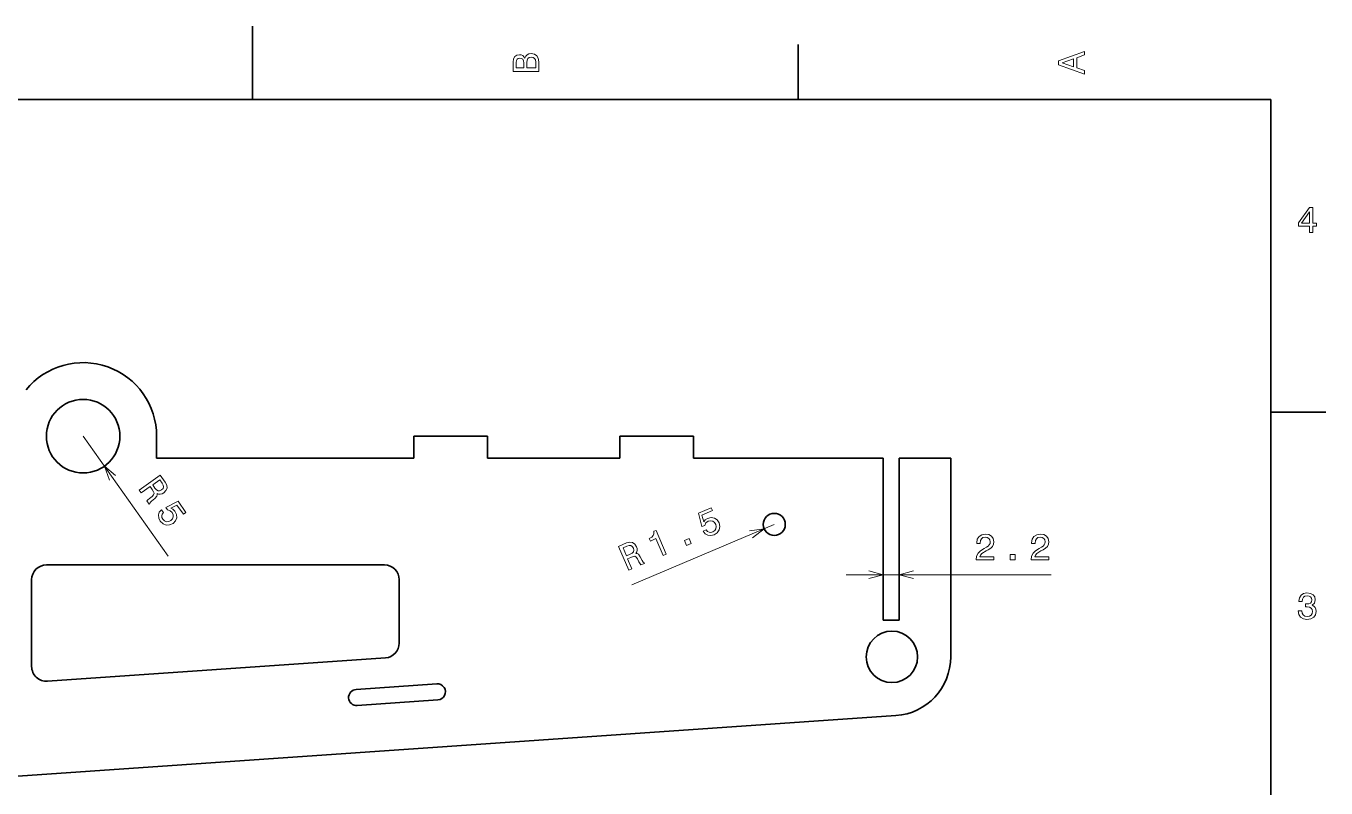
# Model space of a CAD drawing. Extents: x 0 to 297, y 0 to 210.
# Drawn here: x 117.7 to 294.5, y 106.4 to 210 of the extents above; entities that cross this region are included whole.
import ezdxf

# ---------------------------------------------------------------- set-up
doc = ezdxf.new("R2010")
doc.units = 0

msp = doc.modelspace()

# ---------------------------------------------------------------- linework, layer by layer
at = {"color": 7, "lineweight": 35, "ltscale": 0.25}
for p, q in [((148.5, 200), (148.5, 210)), ((170.456665, 154.241898), (180.456665, 154.241898)), ((198.456665, 154.241898), (208.456665, 154.241898))]:
    msp.add_line(p, q, dxfattribs=at)
at = {"color": 7, "lineweight": 35, "ltscale": 0.1875}
for p, q in [((222.699997, 200), (222.699997, 207.5)), ((287, 157.5), (294.5, 157.5))]:
    msp.add_line(p, q, dxfattribs=at)
at = {"color": 7, "lineweight": 35}
for p, q in [((287, 200), (10, 200)), ((287, 10), (287, 200)), ((135.456665, 151.241898), (170.456665, 151.241898)), ((208.456665, 151.241898), (234.256668, 151.241898)), ((234.256668, 129.241898), (234.256668, 151.241898)), ((236.456665, 151.241898), (236.456665, 129.241898)), ((243.456665, 124.241898), (243.456665, 151.241898)), ((166.456665, 136.741898), (120.456665, 136.741898)), ((120.594269, 120.94104), (166.594269, 124.113457)), ((113.880951, 107.838364), (236.00708, 116.260857))]:
    msp.add_line(p, q, dxfattribs=at)
at = {"color": 7, "lineweight": 13}
for p, q in [((125.456665, 154.241898), (137.009125, 137.915817)), ((219.456665, 142.241898), (200.07338, 134.047867)), ((229.256668, 135.415283), (257.13147, 135.415283))]:
    msp.add_line(p, q, dxfattribs=at)
at = {"color": 7, "lineweight": 35, "ltscale": 0.075}
for p, q in [((135.456665, 151.241898), (135.456665, 154.241898)), ((170.456665, 151.241898), (170.456665, 154.241898)), ((180.456665, 154.241898), (180.456665, 151.241898)), ((198.456665, 151.241898), (198.456665, 154.241898)), ((208.456665, 154.241898), (208.456665, 151.241898))]:
    msp.add_line(p, q, dxfattribs=at)
at = {"color": 7, "lineweight": 35, "ltscale": 0.45}
msp.add_line((180.456665, 151.241898), (198.456665, 151.241898), dxfattribs=at)
at = {"color": 7, "lineweight": 35, "ltscale": 0.175}
msp.add_line((236.456665, 151.241898), (243.456665, 151.241898), dxfattribs=at)
at = {"color": 7, "lineweight": 35, "ltscale": 0.29514}
msp.add_line((118.456665, 134.741898), (118.456665, 122.936302), dxfattribs=at)
at = {"color": 7, "lineweight": 35, "ltscale": 0.215829}
msp.add_line((168.456665, 126.108719), (168.456665, 134.741898), dxfattribs=at)
at = {"color": 7, "lineweight": 35, "ltscale": 0.055}
msp.add_line((236.456665, 129.241898), (234.256668, 129.241898), dxfattribs=at)
at = {"color": 7, "lineweight": 35, "ltscale": 0.275}
for p, q in [((162.588379, 119.817924), (173.562302, 120.574745)), ((162.739731, 117.623138), (173.713669, 118.379959))]:
    msp.add_line(p, q, dxfattribs=at)
at = {"color": 7, "lineweight": 13}
for points in [[(185.542007, 205.630417), (185.249496, 205.983429), (185.052811, 206.074219), (184.81073, 206.104477), (184.432495, 206.03891), (184.160156, 205.842224), (183.993729, 205.524506), (183.933212, 205.080704), (183.933212, 203.835022), (187.433212, 203.835022), (187.433212, 205.151306), (187.36261, 205.620331), (187.155838, 205.968307), (186.828018, 206.185165), (186.384216, 206.260818), (186.08667, 206.215424), (185.839554, 206.094391), (185.65799, 205.897705)], [(185.385666, 204.984879), (185.385666, 204.298996), (184.351807, 204.298996), (184.351807, 205.025223), (184.382065, 205.297562), (184.472839, 205.489197), (184.629181, 205.605194), (184.86116, 205.645538), (185.093155, 205.600143), (185.254532, 205.479111), (185.355408, 205.272339)], [(187.014618, 205.095825), (187.014618, 204.298996), (185.809296, 204.298996), (185.809296, 205.050446), (185.844589, 205.368164), (185.9505, 205.595108), (186.132065, 205.731277), (186.394302, 205.776657), (186.671692, 205.731277), (186.863327, 205.605194), (186.979324, 205.393372)], [(261.633209, 203.466858), (261.633209, 203.930847), (260.604401, 204.298996), (260.604401, 205.695969), (261.633209, 206.064133), (261.633209, 206.538193), (258.128174, 205.257217), (258.128174, 204.742798)], [(260.17572, 204.460388), (258.632477, 205), (260.17572, 205.539627)], [(292.277374, 181.916794), (292.731262, 181.916794), (292.731262, 182.784225), (293.23056, 182.784225), (293.23056, 183.187683), (292.731262, 183.187683), (292.731262, 185.341141), (292.272339, 185.341141), (290.739197, 183.228027), (290.739197, 182.784225), (292.277374, 182.784225)], [(291.162842, 183.187683), (292.277374, 184.756134), (292.277374, 183.187683)], [(133.092712, 146.912994), (133.363632, 146.530121), (134.569855, 147.383667), (134.846588, 146.992569), (135.038162, 146.695648), (135.108704, 146.473724), (135.042755, 146.278793), (134.82901, 146.06575), (134.473053, 145.78299), (134.24765, 145.586411), (134.138519, 145.435059), (134.444382, 145.002792), (134.522614, 145.058136), (134.570877, 145.23439), (134.761642, 145.418808), (135.202332, 145.773895), (135.494507, 146.085663), (135.534546, 146.256088), (135.507889, 146.459641), (135.727325, 146.367798), (135.952988, 146.354492), (136.186554, 146.408554), (136.422241, 146.538254), (136.727264, 146.840591), (136.870087, 147.188782), (136.834274, 147.571182), (136.62561, 147.979568), (135.949768, 148.934677)], [(136.199951, 147.838989), (136.352936, 147.570389), (136.399994, 147.338028), (136.334549, 147.124908), (136.134338, 146.927643), (135.86644, 146.79985), (135.643707, 146.809052), (135.435593, 146.945984), (135.231476, 147.190781), (134.919785, 147.631271), (135.870758, 148.304199)], [(136.096329, 144.24855), (135.822845, 143.919113), (135.702103, 143.53096), (135.747162, 143.118027), (135.95343, 142.695572), (136.321747, 142.332214), (136.753601, 142.149734), (137.220367, 142.171112), (137.687408, 142.384201), (138.020737, 142.725098), (138.181442, 143.135361), (138.156448, 143.581039), (137.943863, 144.029892), (137.67598, 144.303696), (137.37117, 144.446335), (138.22258, 144.875809), (139.108154, 143.624298), (139.44574, 143.863174), (138.364975, 145.390518), (136.689774, 144.544922), (136.922821, 144.215576), (137.285278, 144.113724), (137.570831, 143.858597), (137.711975, 143.56308), (137.722977, 143.268127), (137.611572, 142.997772), (137.384247, 142.768967), (137.092834, 142.630722), (136.797913, 142.61972), (136.527542, 142.73114), (136.298737, 142.95845), (136.173157, 143.197037), (136.148407, 143.432831), (136.209229, 143.661194), (136.367249, 143.865692)], [(209.785248, 141.315826), (210.048462, 140.978119), (210.401764, 140.777054), (210.814758, 140.732635), (211.271576, 140.843613), (211.705399, 141.125565), (211.976135, 141.508316), (212.055237, 141.968826), (211.947128, 142.470657), (211.685532, 142.869278), (211.319214, 143.11412), (210.878525, 143.185165), (210.394562, 143.073654), (210.069733, 142.870636), (209.865112, 142.603455), (209.62796, 143.527084), (211.0401, 144.124054), (210.879089, 144.504959), (209.155701, 143.776428), (209.622864, 141.958984), (209.994476, 142.116074), (210.171616, 142.448303), (210.481979, 142.672577), (210.800873, 142.747162), (211.091324, 142.694733), (211.331543, 142.528), (211.506363, 142.256943), (211.578979, 141.942703), (211.52655, 141.652252), (211.359802, 141.412018), (211.08876, 141.237213), (210.828812, 141.165649), (210.593201, 141.191986), (210.383148, 141.300293), (210.217255, 141.498459)], [(199.656952, 136.043198), (200.088959, 136.225815), (199.513596, 137.586868), (199.954895, 137.773422), (200.28595, 137.896942), (200.517822, 137.918304), (200.694122, 137.812149), (200.85643, 137.557709), (201.056396, 137.14946), (201.200119, 136.887177), (201.324585, 136.748169), (201.812332, 136.954346), (201.775024, 137.042603), (201.613205, 137.127518), (201.473938, 137.353348), (201.221481, 137.859863), (200.979523, 138.212036), (200.821625, 138.287643), (200.617096, 138.305222), (200.753799, 138.499893), (200.81514, 138.717468), (200.812347, 138.957199), (200.736145, 139.215179), (200.506165, 139.577881), (200.19664, 139.791977), (199.81543, 139.838898), (199.371841, 139.722549), (198.294144, 139.266968)], [(204.326721, 138.017273), (204.749435, 138.195969), (203.376816, 141.442978), (203.060944, 141.309448), (203.097107, 140.990738), (203.010391, 140.729599), (202.802032, 140.510101), (202.464706, 140.3237), (202.604126, 139.993896), (203.356659, 140.312012)], [(207.530991, 139.371841), (208.172028, 139.642822), (207.87944, 140.334961), (207.238403, 140.06398)], [(246.910873, 137.415283), (249.316483, 137.415283), (249.316483, 137.848999), (247.415192, 137.848999), (247.521103, 138.086029), (247.702652, 138.282715), (248.262451, 138.640793), (248.559998, 138.792084), (248.892853, 139.008942), (249.129883, 139.261108), (249.266052, 139.558655), (249.316483, 139.896561), (249.230759, 140.32019), (248.993713, 140.653046), (248.630615, 140.864853), (248.161591, 140.940506), (247.677444, 140.854767), (247.30928, 140.617737), (247.07225, 140.239487), (246.991562, 139.740219), (246.991562, 139.669617), (247.450485, 139.669617), (247.450485, 139.709961), (247.49588, 140.052887), (247.63205, 140.305054), (247.848907, 140.466446), (248.136368, 140.521912), (248.428879, 140.471481), (248.645737, 140.345398), (248.786942, 140.148712), (248.837387, 139.901596), (248.802078, 139.669617), (248.706253, 139.472931), (248.544876, 139.301453), (248.322968, 139.150162), (248.025421, 138.98877), (247.531189, 138.676086), (247.183197, 138.343246), (246.976425, 137.939789), (246.910873, 137.43042)], [(254.382919, 137.415283), (256.788544, 137.415283), (256.788544, 137.848999), (254.887238, 137.848999), (254.993149, 138.086029), (255.174698, 138.282715), (255.734497, 138.640793), (256.032043, 138.792084), (256.364899, 139.008942), (256.601929, 139.261108), (256.738098, 139.558655), (256.788544, 139.896561), (256.702789, 140.32019), (256.465759, 140.653046), (256.102661, 140.864853), (255.633636, 140.940506), (255.14949, 140.854767), (254.781326, 140.617737), (254.544296, 140.239487), (254.463608, 139.740219), (254.463608, 139.669617), (254.922546, 139.669617), (254.922546, 139.709961), (254.967926, 140.052887), (255.104095, 140.305054), (255.320953, 140.466446), (255.608414, 140.521912), (255.900925, 140.471481), (256.117798, 140.345398), (256.259003, 140.148712), (256.309418, 139.901596), (256.274109, 139.669617), (256.178314, 139.472931), (256.016907, 139.301453), (255.795013, 139.150162), (255.497467, 138.98877), (255.003235, 138.676086), (254.655243, 138.343246), (254.448471, 137.939789), (254.382919, 137.43042)], [(199.417969, 139.276657), (199.71312, 139.368561), (199.950165, 139.364746), (200.144318, 139.255188), (200.294128, 139.017365), (200.361572, 138.728302), (200.304886, 138.512711), (200.126556, 138.33876), (199.843719, 138.191818), (199.34668, 137.981705), (198.893066, 139.054749)], [(251.529449, 137.415283), (252.225418, 137.415283), (252.225418, 138.166733), (251.529449, 138.166733)], [(290.729126, 130.51622), (290.729126, 130.480911), (290.809814, 129.996765), (291.046844, 129.633652), (291.420044, 129.401657), (291.914276, 129.315933), (292.438782, 129.401657), (292.832153, 129.623566), (293.08429, 129.976593), (293.175079, 130.430481), (293.134735, 130.728027), (293.023773, 130.970108), (292.842224, 131.156708), (292.600159, 131.292877), (292.927948, 131.565216), (293.043945, 131.998932), (292.968292, 132.392303), (292.751434, 132.68985), (292.398407, 132.87645), (291.914276, 132.942017), (291.460388, 132.861313), (291.112396, 132.63942), (290.885468, 132.286392), (290.809814, 131.817368), (290.809814, 131.782074), (291.258636, 131.782074), (291.299011, 132.104828), (291.430115, 132.336823), (291.641937, 132.478027), (291.939484, 132.528473), (292.201721, 132.488113), (292.393372, 132.382217), (292.509369, 132.210739), (292.554749, 131.97876), (292.509369, 131.731628), (292.388336, 131.565216), (292.176514, 131.46434), (291.889069, 131.434082), (291.692383, 131.439133), (291.692383, 131.04071), (291.939484, 131.050797), (292.257202, 131.005417), (292.494232, 130.884369), (292.635468, 130.687683), (292.685883, 130.430481), (292.630402, 130.13797), (292.484161, 129.921112), (292.252167, 129.784943), (291.944519, 129.739563), (291.626801, 129.789993), (291.394806, 129.941284), (291.248566, 130.183365), (291.193085, 130.51622)]]:
    msp.add_lwpolyline(points, close=True, dxfattribs=at)
for points in [[(129.883209, 148.882401), (128.344788, 150.160385), (129.038116, 148.284393)], [(216.497208, 140.428833), (218.075043, 141.657837), (216.094101, 141.382416)], [(232.324814, 134.897644), (234.256668, 135.415283), (232.324814, 135.932922)], [(238.388519, 135.932922), (236.456665, 135.415283), (238.388519, 134.897644)]]:
    msp.add_lwpolyline(points, dxfattribs=at)
at = {"color": 7, "lineweight": 35}
for centre, radius in [((125.456665, 154.241898), 5), ((219.456665, 142.241898), 1.5), ((235.456665, 124.241898), 3.5)]:
    msp.add_circle(centre, radius, dxfattribs=at)
for centre, radius, start, end in [((125.456665, 154.241898), 10, 0, 140.970556), ((120.456665, 134.741898), 2, 90.000003, 180.000005), ((166.456665, 134.741898), 2, 0, 90.000003), ((166.456665, 126.108719), 2, 273.945183, 360), ((235.456665, 124.241898), 8, 273.945183, 360), ((120.456665, 122.936302), 2, 180.000005, 273.945183), ((173.637985, 119.477356), 1.1, 273.945183, 93.945188), ((162.664063, 118.720535), 1.1, 93.945188, 273.945183)]:
    msp.add_arc(centre, radius, start, end, dxfattribs=at)

doc.saveas('drawing.dxf')
